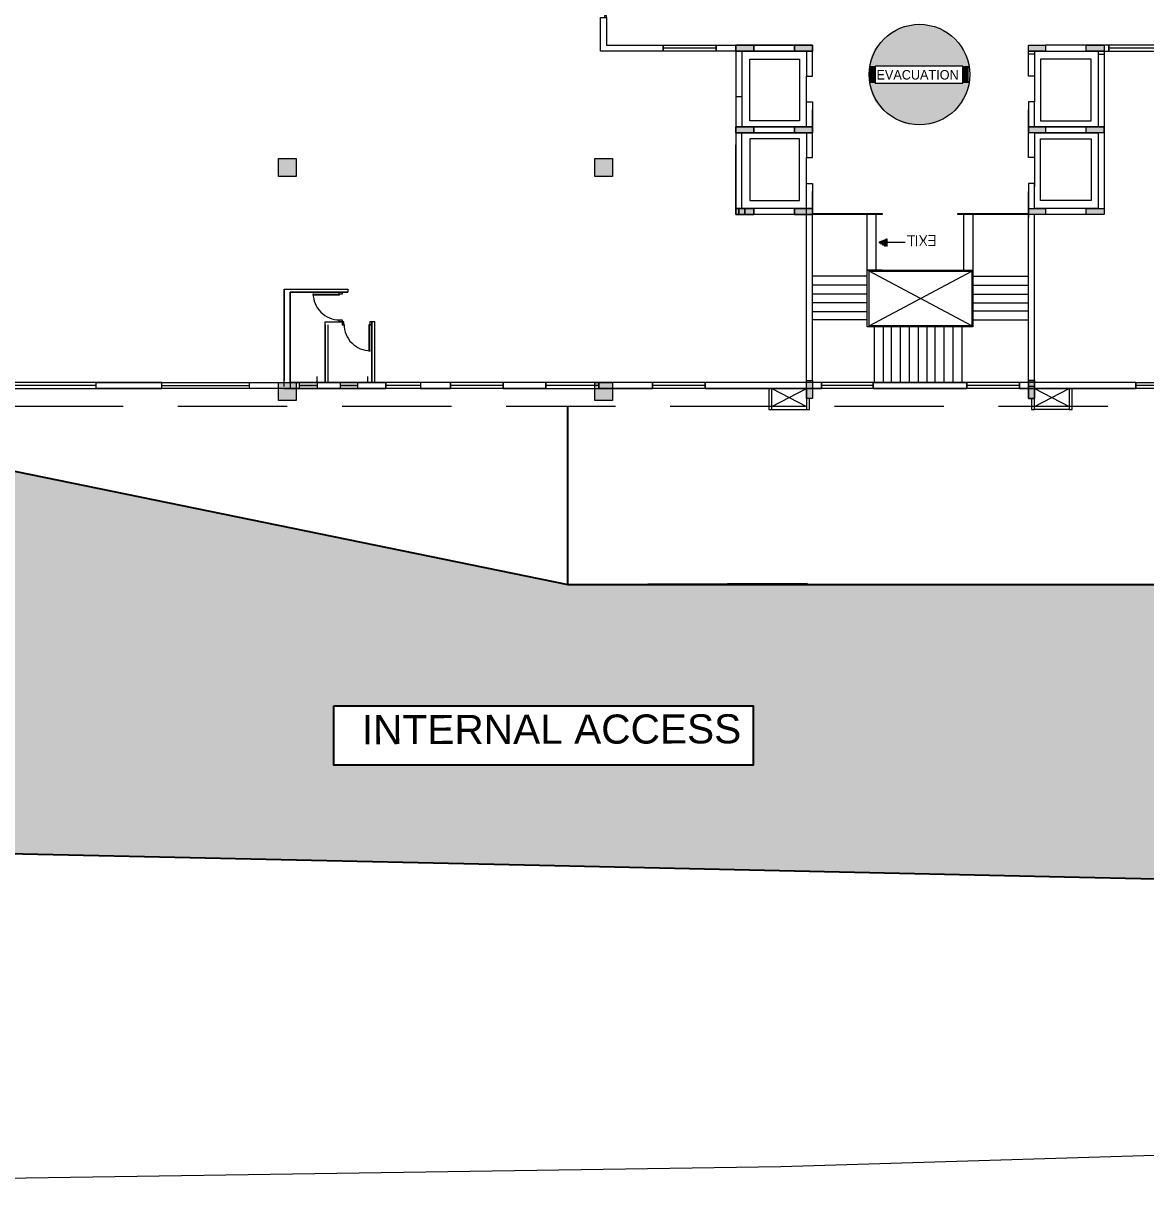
# Model space of a CAD drawing. Header units: inches. Extents: x 1969 to 240164, y 1364 to 46451.
# Drawn here: x 21421 to 25267, y 15118 to 19109 of the extents above; entities that cross this region are included whole.
import ezdxf

# ---------------------------------------------------------------- set-up
doc = ezdxf.new("R2010")
doc.units = ezdxf.units.IN
doc.header["$MEASUREMENT"] = 0
for name, color, linetype in [('PDF_0', 7, 'Continuous'), ('PDF_BOUNDARY', 7, 'Continuous'), ('PDF_earth cutting area', 7, 'Continuous'), ('PDF_INTERNAL ROAD', 7, 'Continuous'), ('PDF_TEXT', 7, 'Continuous')]:
    doc.layers.add(name, color=color, linetype=linetype)
doc.styles.add('PDF Century Gothic', font='GOTHIC.TTF')
doc.styles.add('PDF Swiss721BT-LightExtended', font='arial.ttf')

msp = doc.modelspace()

# ---------------------------------------------------------------- hatches: boundary and pattern name
at = {"true_color": 0xfecc66}
h = msp.add_hatch(color=31, dxfattribs=at)
h.dxf.hatch_style = 1
h.paths.add_polyline_path([(32163.5, 17210.6), (27387.9, 17186.8), (23287.2, 17186.8), (20308, 17796.9), (17485.6, 17796.9), (17485.6, 17149.3), (17471.9, 17149.3), (10872.7, 17149.3), (10872.7, 17009.5), (8783.9, 17045.9), (8769.5, 16603.9), (19442.2, 16685.7), (21262.4, 16266.4), (23138.7, 16225.4), (25040.3, 16183.8), (26567.4, 16150.3), (28263.9, 16122.8), (29568.6, 16110.5), (30808.1, 16133.4), (31456.2, 16146.9), (32185.9, 16164)])
h.paths.add_polyline_path([(22485.8, 16771.6), (23922.1, 16771.6), (23922.1, 16568), (22485.8, 16568)], flags=16)
h.paths.add_polyline_path([(22556.2, 16763.9), (23959.1, 16767.3), (23959.5, 16617.7), (22556.6, 16614.3)], flags=24)
at = {"layer": 'PDF_0', "transparency": 33554559}
for points in [[(24466.6, 18345.7), (24466.6, 18379.8), (24476.8, 18379.8), (24476.8, 18383.2), (24449.6, 18383.2), (24449.6, 18379.8), (24463.2, 18379.8), (24463.2, 18345.7)], [(24518.7, 18346.4), (24508.5, 18363.5), (24518.7, 18383.9), (24515.3, 18383.9), (24505.1, 18366.9), (24494.9, 18383.9), (24491.4, 18383.9), (24501.7, 18363.5), (24491.4, 18346.4), (24494.9, 18346.4), (24505.1, 18363.5), (24515.3, 18346.4)], [(24546, 18346.4), (24546, 18383.9), (24522.1, 18383.9), (24522.1, 18380.5), (24542.6, 18380.5), (24542.6, 18366.9), (24522.1, 18366.9), (24522.1, 18363.5), (24542.6, 18363.5), (24542.6, 18349.8), (24522.1, 18349.8), (24522.1, 18346.4)]]:
    msp.add_hatch(color=256, dxfattribs=at).paths.add_polyline_path(points)

# ---------------------------------------------------------------- linework, layer by layer
msp.add_line((23287.2, 17186.8), (23287.2, 17796.9))
msp.add_lwpolyline([(32163.5, 17210.6), (32185.9, 16164), (31456.2, 16146.9), (30808.1, 16133.4), (29568.6, 16110.5), (28263.9, 16122.8), (26567.4, 16150.3), (25040.3, 16183.8), (23138.7, 16225.4), (21262.4, 16266.4), (19442.2, 16685.7), (8769.5, 16603.9), (8783.9, 17045.9), (10872.7, 17009.5), (10872.7, 17149.3), (17471.9, 17149.3), (17471.9, 17796.9), (20308, 17796.9), (23287.2, 17186.8), (27387.9, 17186.8), (32163.5, 17210.6), (32185.9, 16164)])
msp.add_lwpolyline([(22485.8, 16771.6), (23922.1, 16771.6), (23922.1, 16568), (22485.8, 16568)], close=True)
at = {"layer": 'PDF_0', "lineweight": 0}
for points in [[(23795.1, 19013.8), (23614.4, 19013.8), (23399.7, 19013.8), (23399.7, 19129.7), (23420.1, 19129.7), (23420.1, 19136.6), (23413.3, 19136.6), (23413.3, 19129.7), (23420.1, 19129.7), (23420.1, 19034.3), (23614.4, 19034.3), (23795.1, 19034.3)], [(23614.4, 19013.8), (23614.4, 19034.3)], [(23795.1, 19024.1), (23614.4, 19024.1)], [(24043.9, 19013.8), (23795.1, 19013.8), (23795.1, 19034.3), (24043.9, 19034.3)], [(24125.7, 18928.6), (24125.7, 19034.3), (23863.3, 19034.3), (24125.7, 19034.3)], [(23863.3, 19034.3), (23863.3, 18734.3), (24125.7, 18734.3), (24125.7, 18812.7), (24125.7, 18734.3)], [(23883.7, 19013.8), (24105.3, 19013.8), (23883.7, 19013.8), (23883.7, 18754.8), (24105.3, 18754.8), (24105.3, 18840), (24125.7, 18840), (24125.7, 18812.7)], [(24105.3, 19013.8), (24105.3, 18928.6), (24125.7, 18928.6), (24125.7, 18972.9)], [(24865.4, 19013.8), (25141.5, 19013.8), (25322.2, 19013.8), (25380.1, 19013.8), (25380.1, 19034.3), (25383.5, 19034.3), (25383.5, 19024.1), (25380.1, 19024.1), (25380.1, 19034.3), (25322.2, 19034.3), (25141.5, 19034.3), (24923.4, 19034.3)], [(25124.5, 19034.3), (25124.5, 18734.3), (24865.4, 18734.3), (24865.4, 18812.7), (24865.4, 18734.3)], [(24865.4, 18928.6), (24865.4, 19034.3)], [(25104, 19013.8), (25104, 18754.8), (24885.9, 18754.8), (24885.9, 18840), (24865.4, 18840), (24865.4, 18812.7)], [(24885.9, 19013.8), (24885.9, 18928.6), (24865.4, 18928.6), (24865.4, 18972.9)], [(24885.9, 19003.6), (24865.4, 19003.6)], [(25104, 19003.6), (25124.5, 19003.6)], [(25141.5, 19013.8), (25141.5, 19034.3)], [(25322.2, 19024.1), (25141.5, 19024.1)], [(23863.3, 18972.9), (23863.3, 18734.3), (23863.3, 18754.8), (23863.3, 18454.8)], [(25124.5, 18972.9), (25124.5, 18734.3), (25124.5, 18754.8), (25124.5, 18454.8)], [(24105.3, 18840), (24105.3, 18928.6)], [(24885.9, 18928.6), (24885.9, 18840)], [(23883.7, 18857), (23863.3, 18857)], [(24125.7, 18649.1), (24125.7, 18754.8), (23863.3, 18754.8), (24125.7, 18754.8)], [(24105.3, 17885.6), (24105.3, 18475.3), (23883.7, 18475.3), (23883.7, 18734.3), (24105.3, 18734.3), (23883.7, 18734.3)], [(24105.3, 18734.3), (24105.3, 18649.1), (24125.7, 18649.1), (24125.7, 18693.4)], [(24865.4, 18649.1), (24865.4, 18754.8), (25124.5, 18754.8), (24865.4, 18754.8)], [(25104, 18734.3), (24885.9, 18734.3), (25104, 18734.3), (25104, 18475.3), (24885.9, 18475.3), (24885.9, 18560.5), (24865.4, 18560.5), (24865.4, 18533.2)], [(24885.9, 18734.3), (24885.9, 18649.1), (24865.4, 18649.1), (24865.4, 18693.4)], [(24125.7, 18458.2), (24364.3, 18458.2), (24364.3, 18454.8), (24125.7, 18454.8), (24125.7, 18533.2), (24125.7, 18454.8), (23863.3, 18454.8), (23863.3, 18693.4)], [(25124.5, 18693.4), (25124.5, 18454.8), (24865.4, 18454.8), (24623.4, 18454.8), (24623.4, 18458.2), (24865.4, 18458.2)], [(24105.3, 18560.5), (24105.3, 18649.1)], [(24885.9, 18649.1), (24885.9, 18550.3)], [(24105.3, 18475.3), (24105.3, 18560.5), (24125.7, 18560.5), (24125.7, 18533.2)], [(24885.9, 17865.1), (24865.4, 17865.1), (24865.4, 17885.6), (24865.4, 18444.6), (24865.4, 18533.2), (24865.4, 18444.6)], [(24125.7, 17885.6), (24125.7, 18475.3)], [(24674.5, 18454.8), (24674.5, 18263.9), (24674.5, 18069.6), (24313.2, 18069.6), (24313.2, 18263.9)], [(24313.2, 18229.8), (24313.2, 18454.8)], [(24343.9, 18263.9), (24343.9, 18454.8)], [(24643.9, 18263.9), (24643.9, 18454.8)], [(24885.9, 17885.6), (24885.9, 17824.2), (24865.4, 17824.2), (24865.4, 17885.6), (24885.9, 17885.6), (24865.4, 17885.6), (24865.4, 17824.2), (24885.9, 17824.2), (24885.9, 17885.6), (24885.9, 18454.8)], [(24354.1, 18359.4), (24381.4, 18345.7), (24381.4, 18369.6), (24354.1, 18359.4), (24442.7, 18359.4)], [(24313.2, 18243.5), (24125.7, 18243.5)], [(24364.3, 18263.9), (24313.2, 18263.9), (24674.5, 18263.9)], [(24671.1, 18073), (24320, 18260.5), (24671.1, 18260.5)], [(24320, 18073), (24320, 18260.5)], [(24674.5, 18243.5), (24865.4, 18243.5)], [(24313.2, 18212.8), (24125.7, 18212.8)], [(24674.5, 18212.8), (24865.4, 18212.8)], [(22315.7, 18199.2), (22533.9, 18199.2), (22533.9, 18188.9), (22336.2, 18188.9), (22533.9, 18188.9), (22336.2, 18188.9), (22336.2, 17858.3), (22196.4, 17858.3), (22196.4, 17878.7), (22315.7, 17878.7)], [(22315.7, 17865.1), (22315.7, 18199.2), (22315.7, 17885.6)], [(22336.2, 18188.9), (22336.2, 17878.7), (22366.8, 17878.7), (22336.2, 17878.7), (22366.8, 17878.7), (22428.2, 17878.7), (22366.8, 17878.7), (22336.2, 17878.7), (22366.8, 17878.7), (22336.2, 17878.7), (22366.8, 17878.7), (22424.8, 17878.7)], [(24313.2, 18182.1), (24125.7, 18182.1)], [(24674.5, 18182.1), (24865.4, 18182.1)], [(24313.2, 18151.4), (24125.7, 18151.4)], [(24674.5, 18151.4), (24865.4, 18151.4)], [(24674.5, 18124.2), (24865.4, 18124.2)], [(22455.5, 18076.4), (22455.5, 17878.7), (22455.5, 18086.7), (22465.7, 18086.7), (22513.4, 18086.7), (22513.4, 18076.4)], [(22455.5, 18086.7), (22513.4, 18086.7)], [(22615.7, 18086.7), (22615.7, 17878.7)], [(22625.9, 17878.7), (22625.9, 18086.7), (22615.7, 18086.7)], [(22615.7, 17878.7), (22615.7, 18086.7)], [(24313.2, 18120.8), (24125.7, 18120.8)], [(24313.2, 18093.5), (24125.7, 18093.5)], [(24674.5, 18093.5), (24865.4, 18093.5)], [(22465.7, 17878.7), (22465.7, 18076.4)], [(24337.1, 18069.6), (24337.1, 17878.7)], [(24367.8, 18069.6), (24367.8, 17878.7)], [(24395, 18069.6), (24395, 17878.7)], [(24425.7, 18069.6), (24425.7, 17878.7)], [(24456.4, 18069.6), (24456.4, 17878.7)], [(24487.1, 18069.6), (24487.1, 17878.7)], [(24517.7, 18069.6), (24517.7, 17878.7)], [(24545, 18069.6), (24545, 17878.7)], [(24575.7, 18069.6), (24575.7, 17878.7)], [(24606.4, 18069.6), (24606.4, 17878.7)], [(24637, 18069.6), (24637, 17878.7)], [(22428.2, 17882.2), (22428.2, 17899.2)], [(22602, 17882.2), (22602, 17899.2)], [(21371.5, 17858.3), (21671.5, 17858.3), (21671.5, 17878.7), (21371.5, 17878.7), (21248.8, 17878.7), (21160.2, 17878.7), (21248.8, 17878.7)], [(21671.5, 17868.5), (21371.5, 17868.5)], [(21790.8, 17878.7), (21671.5, 17878.7)], [(21671.5, 17878.7), (21790.8, 17878.7)], [(22196.4, 17858.3), (21896.4, 17858.3), (21896.4, 17878.7), (22196.4, 17878.7)], [(21896.4, 17868.5), (22196.4, 17868.5)], [(22366.8, 17858.3), (22315.7, 17858.3)], [(22366.8, 17858.3), (22315.7, 17858.3)], [(22366.8, 17858.3), (22428.2, 17858.3), (22366.8, 17858.3), (22343, 17858.3)], [(22428.2, 17878.7), (22366.8, 17878.7)], [(22366.8, 17878.7), (22366.8, 17858.3)], [(22428.2, 17878.7), (22366.8, 17878.7)], [(22428.2, 17878.7), (22366.8, 17878.7)], [(22428.2, 17878.7), (22366.8, 17878.7), (22366.8, 17858.3)], [(22428.2, 17868.5), (22366.8, 17868.5)], [(22428.2, 17868.5), (22366.8, 17868.5)], [(22428.2, 17858.3), (22366.8, 17858.3)], [(22428.2, 17858.3), (22366.8, 17858.3)], [(22428.2, 17858.3), (22366.8, 17858.3)], [(22428.2, 17858.3), (22366.8, 17858.3)], [(22424.8, 17882.2), (22424.8, 17882.2)], [(22428.2, 17878.7), (22506.6, 17878.7)], [(22506.6, 17878.7), (22428.2, 17878.7)], [(22506.6, 17878.7), (22428.2, 17878.7)], [(22455.5, 17878.7), (22428.2, 17878.7)], [(22455.5, 17878.7), (22428.2, 17878.7)], [(22455.5, 17878.7), (22428.2, 17878.7)], [(22455.5, 17878.7), (22428.2, 17878.7)], [(22455.5, 17878.7), (22428.2, 17878.7)], [(22428.2, 17878.7), (22428.2, 17878.7)], [(22428.2, 17878.7), (22428.2, 17878.7)], [(22428.2, 17878.7), (22428.2, 17878.7)], [(22428.2, 17878.7), (22428.2, 17858.3)], [(22455.5, 17878.7), (22428.2, 17878.7)], [(22455.5, 17878.7), (22428.2, 17878.7)], [(22455.5, 17878.7), (22428.2, 17878.7)], [(22455.5, 17878.7), (22428.2, 17878.7)], [(22455.5, 17878.7), (22428.2, 17878.7)], [(22428.2, 17878.7), (22428.2, 17878.7)], [(22428.2, 17878.7), (22428.2, 17878.7)], [(22428.2, 17878.7), (22428.2, 17878.7)], [(22428.2, 17878.7), (22428.2, 17858.3)], [(22506.6, 17858.3), (22428.2, 17858.3)], [(22506.6, 17858.3), (22428.2, 17858.3)], [(22506.6, 17858.3), (22428.2, 17858.3)], [(22506.6, 17858.3), (22428.2, 17858.3)], [(22506.6, 17858.3), (22428.2, 17858.3)], [(22506.6, 17858.3), (22428.2, 17858.3)], [(22506.6, 17878.7), (22465.7, 17878.7)], [(22506.6, 17878.7), (22465.7, 17878.7)], [(22506.6, 17878.7), (22465.7, 17878.7)], [(22506.6, 17878.7), (22465.7, 17878.7)], [(22506.6, 17878.7), (22465.7, 17878.7)], [(22506.6, 17878.7), (22465.7, 17878.7)], [(22506.6, 17878.7), (22465.7, 17878.7)], [(22506.6, 17878.7), (22465.7, 17878.7)], [(22506.6, 17878.7), (22465.7, 17878.7)], [(22506.6, 17878.7), (22465.7, 17878.7)], [(22506.6, 17878.7), (22506.6, 17858.3), (22568, 17858.3), (22568, 17878.7), (22506.6, 17878.7), (22506.6, 17858.3), (22568, 17858.3), (22568, 17878.7), (22571.4, 17878.7), (22568, 17878.7), (22663.4, 17878.7), (22568, 17878.7), (22619.1, 17878.7)], [(22568, 17878.7), (22506.6, 17878.7)], [(22568, 17868.5), (22506.6, 17868.5)], [(22568, 17868.5), (22506.6, 17868.5)], [(22568, 17858.3), (22506.6, 17858.3)], [(22568, 17858.3), (22506.6, 17858.3)], [(22540.7, 17878.7), (22598.6, 17878.7)], [(22615.7, 17878.7), (22568, 17878.7)], [(22615.7, 17878.7), (22568, 17878.7)], [(22615.7, 17878.7), (22568, 17878.7)], [(22615.7, 17878.7), (22568, 17878.7)], [(22615.7, 17878.7), (22568, 17878.7)], [(22568, 17878.7), (22571.4, 17878.7)], [(22568, 17878.7), (22571.4, 17878.7)], [(22663.4, 17858.3), (22568, 17858.3)], [(22663.4, 17858.3), (22568, 17858.3)], [(22598.6, 17882.2), (22598.6, 17882.2)], [(22663.4, 17878.7), (22663.4, 17858.3)], [(22663.4, 17878.7), (22663.4, 17858.3)], [(22782.7, 17878.7), (22663.4, 17878.7)], [(22782.7, 17868.5), (22663.4, 17868.5)], [(22782.7, 17858.3), (22663.4, 17858.3)], [(22885, 17878.7), (22782.7, 17878.7)], [(22885, 17878.7), (22782.7, 17878.7)], [(22885, 17878.7), (22782.7, 17878.7)], [(22885, 17878.7), (22782.7, 17878.7)], [(22885, 17878.7), (22782.7, 17878.7)], [(22885, 17878.7), (22782.7, 17878.7)], [(22885, 17878.7), (22782.7, 17878.7)], [(22782.7, 17878.7), (22782.7, 17858.3)], [(22885, 17858.3), (22782.7, 17858.3)], [(22885, 17858.3), (22782.7, 17858.3)], [(22885, 17858.3), (22782.7, 17858.3)], [(22885, 17858.3), (22885, 17878.7)], [(22885, 17878.7), (22885, 17858.3)], [(22885, 17878.7), (22885, 17858.3)], [(23065.6, 17878.7), (22885, 17878.7)], [(23065.6, 17868.5), (22885, 17868.5)], [(23065.6, 17858.3), (22885, 17858.3)], [(23212.2, 17878.7), (23065.6, 17878.7)], [(23212.2, 17878.7), (23065.6, 17878.7)], [(23212.2, 17878.7), (23065.6, 17878.7)], [(23212.2, 17878.7), (23065.6, 17878.7)], [(23212.2, 17878.7), (23065.6, 17878.7)], [(23212.2, 17878.7), (23065.6, 17878.7)], [(23212.2, 17878.7), (23065.6, 17878.7)], [(23065.6, 17858.3), (23065.6, 17878.7)], [(23065.6, 17878.7), (23065.6, 17858.3)], [(23065.6, 17858.3), (23065.6, 17878.7)], [(23212.2, 17858.3), (23065.6, 17858.3)], [(23212.2, 17858.3), (23065.6, 17858.3)], [(23212.2, 17858.3), (23065.6, 17858.3)], [(23212.2, 17858.3), (23212.2, 17878.7)], [(23212.2, 17878.7), (23212.2, 17858.3)], [(23212.2, 17858.3), (23392.9, 17858.3), (23392.9, 17878.7), (23212.2, 17878.7)], [(23212.2, 17878.7), (23212.2, 17858.3)], [(23392.9, 17868.5), (23212.2, 17868.5)], [(23399.7, 17878.7), (23392.9, 17878.7)], [(23420.1, 17858.3), (23392.9, 17858.3), (23576.9, 17858.3), (23392.9, 17858.3), (23576.9, 17858.3), (23576.9, 17878.7)], [(23576.9, 17878.7), (23392.9, 17878.7)], [(23576.9, 17878.7), (23392.9, 17878.7)], [(23576.9, 17878.7), (23392.9, 17878.7)], [(23576.9, 17878.7), (23576.9, 17858.3)], [(23576.9, 17878.7), (23576.9, 17858.3)], [(23757.6, 17878.7), (23576.9, 17878.7)], [(23757.6, 17868.5), (23576.9, 17868.5)], [(23757.6, 17858.3), (23576.9, 17858.3)], [(24156.4, 17878.7), (23757.6, 17878.7)], [(24156.4, 17878.7), (23757.6, 17878.7)], [(24156.4, 17878.7), (23757.6, 17878.7)], [(23975.8, 17858.3), (23975.8, 17786.7), (23986, 17786.7), (23986, 17858.3), (24105.3, 17796.9), (23986, 17796.9), (24105.3, 17858.3), (24156.4, 17858.3), (23757.6, 17858.3), (24156.4, 17858.3), (23757.6, 17858.3), (23757.6, 17878.7)], [(23757.6, 17878.7), (23757.6, 17858.3)], [(23757.6, 17858.3), (23757.6, 17878.7)], [(24105.3, 17858.3), (24105.3, 17786.7), (24115.5, 17786.7), (24115.5, 17824.2)], [(24156.4, 17878.7), (24125.7, 17878.7)], [(24156.4, 17878.7), (24125.7, 17878.7)], [(24156.4, 17858.3), (24156.4, 17878.7)], [(24156.4, 17878.7), (24156.4, 17858.3)], [(24156.4, 17878.7), (24156.4, 17858.3)], [(24333.7, 17878.7), (24156.4, 17878.7)], [(24333.7, 17868.5), (24156.4, 17868.5)], [(24333.7, 17858.3), (24156.4, 17858.3)], [(24333.7, 17858.3), (24333.7, 17878.7)], [(24333.7, 17878.7), (24333.7, 17858.3)], [(24333.7, 17858.3), (24333.7, 17878.7)], [(25233.6, 17878.7), (24834.7, 17878.7), (24834.7, 17858.3), (24834.7, 17878.7), (24654.1, 17878.7)], [(24834.7, 17868.5), (24654.1, 17868.5)], [(24834.7, 17858.3), (24654.1, 17858.3)], [(24875.7, 17824.2), (24875.7, 17786.7), (24885.9, 17786.7), (24885.9, 17858.3), (24834.7, 17858.3), (25233.6, 17858.3), (24834.7, 17858.3), (25233.6, 17858.3), (25233.6, 17878.7), (25233.6, 17858.3), (25233.6, 17878.7), (25414.2, 17878.7), (25414.2, 17858.3), (25414.2, 17878.7), (25414.2, 17858.3), (25233.6, 17858.3)], [(24885.9, 17858.3), (25005.2, 17796.9), (24885.9, 17796.9), (25005.2, 17858.3), (25005.2, 17786.7), (25015.4, 17786.7), (25015.4, 17858.3)], [(25414.2, 17868.5), (25233.6, 17868.5)], [(21763.5, 17796.9), (21388.5, 17796.9)], [(22325.9, 17796.9), (21951, 17796.9)], [(22888.4, 17796.9), (22513.4, 17796.9)], [(23450.8, 17796.9), (23075.9, 17796.9)], [(24013.2, 17796.9), (23638.3, 17796.9)], [(23986, 17786.7), (24105.3, 17786.7)], [(24575.7, 17796.9), (24200.7, 17796.9)], [(25138.1, 17796.9), (24763.2, 17796.9)], [(25005.2, 17786.7), (24885.9, 17786.7)], [(24108.7, 17190.2), (23287.2, 17186.8)]]:
    msp.add_lwpolyline(points, dxfattribs=at)
for points in [[(23614.4, 19013.8), (23614.4, 19034.3)], [(23795.1, 19034.3), (23795.1, 19013.8)], [(23924.6, 19013.8), (23924.6, 19034.3), (23863.3, 19034.3), (23863.3, 19013.8)], [(23863.3, 19013.8), (23863.3, 19034.3), (23924.6, 19034.3), (23924.6, 19013.8)], [(24125.7, 19013.8), (24125.7, 19034.3), (24064.4, 19034.3), (24064.4, 19013.8)], [(24064.4, 19013.8), (24064.4, 19034.3), (24125.7, 19034.3), (24125.7, 19013.8)], [(24865.4, 19013.8), (24865.4, 19034.3), (24923.4, 19034.3), (24923.4, 19013.8)], [(24865.4, 19013.8), (24865.4, 19034.3), (24923.4, 19034.3), (24923.4, 19013.8)], [(25063.1, 19013.8), (25063.1, 19034.3), (25124.5, 19034.3), (25124.5, 19013.8)], [(25141.5, 19013.8), (25141.5, 19034.3)], [(23911, 18986.6), (24081.4, 18986.6), (24081.4, 18775.2), (23911, 18775.2)], [(24640.5, 18904.8), (24640.5, 18962.7), (24340.5, 18962.7), (24340.5, 18904.8)], [(25080.2, 18986.6), (24906.3, 18986.6), (24906.3, 18775.2), (25080.2, 18775.2)], [(23924.6, 18734.3), (23924.6, 18754.8), (23863.3, 18754.8), (23863.3, 18734.3)], [(23863.3, 18734.3), (23863.3, 18754.8), (23924.6, 18754.8), (23924.6, 18734.3)], [(24125.7, 18734.3), (24125.7, 18754.8), (24064.4, 18754.8), (24064.4, 18734.3)], [(24064.4, 18734.3), (24064.4, 18754.8), (24125.7, 18754.8), (24125.7, 18734.3)], [(24865.4, 18734.3), (24865.4, 18754.8), (24923.4, 18754.8), (24923.4, 18734.3)], [(24865.4, 18734.3), (24865.4, 18754.8), (24923.4, 18754.8), (24923.4, 18734.3)], [(25063.1, 18734.3), (25063.1, 18754.8), (25124.5, 18754.8), (25124.5, 18734.3)], [(25063.1, 18734.3), (25063.1, 18754.8), (25124.5, 18754.8), (25124.5, 18734.3)], [(23911, 18502.5), (24081.4, 18502.5), (24081.4, 18713.9), (23911, 18713.9)], [(25080.2, 18502.5), (24906.3, 18502.5), (24906.3, 18713.9), (25080.2, 18713.9)], [(22356.6, 18584.3), (22295.3, 18584.3), (22295.3, 18645.7), (22356.6, 18645.7)], [(23440.6, 18584.3), (23379.2, 18584.3), (23379.2, 18645.7), (23440.6, 18645.7)], [(23924.6, 18454.8), (23924.6, 18475.3), (23863.3, 18475.3), (23863.3, 18454.8)], [(23863.3, 18454.8), (23863.3, 18475.3), (23924.6, 18475.3), (23924.6, 18454.8)], [(23873.5, 18454.8), (23873.5, 18475.3)], [(23893.9, 18475.3), (23893.9, 18454.8)], [(24125.7, 18454.8), (24125.7, 18475.3), (24064.4, 18475.3), (24064.4, 18454.8)], [(24064.4, 18454.8), (24064.4, 18475.3), (24125.7, 18475.3), (24125.7, 18454.8)], [(24865.4, 18454.8), (24865.4, 18475.3), (24923.4, 18475.3), (24923.4, 18454.8)], [(24865.4, 18454.8), (24865.4, 18475.3), (24923.4, 18475.3), (24923.4, 18454.8)], [(25063.1, 18454.8), (25063.1, 18475.3), (25124.5, 18475.3), (25124.5, 18454.8)], [(25063.1, 18454.8), (25063.1, 18475.3), (25124.5, 18475.3), (25124.5, 18454.8)], [(24354.1, 18359.4), (24354.1, 18359.4), (24354.1, 18359.4)], [(24671.1, 18260.5), (24671.1, 18073), (24320, 18073)], [(22336.2, 17878.7), (22336.2, 18188.9), (22336.2, 17878.7), (22366.8, 17878.7)], [(22503.2, 18182.1), (22503.2, 18178.7), (22414.6, 18178.7), (22414.6, 18182.1)], [(22513.4, 18188.9), (22513.4, 18182.1), (22503.2, 18182.1), (22503.2, 18188.9)], [(22336.2, 18086.7), (22336.2, 17878.7)], [(22513.4, 18093.5), (22513.4, 18086.7), (22503.2, 18086.7), (22503.2, 18093.5)], [(22520.2, 18086.7), (22513.4, 18086.7), (22513.4, 18076.4), (22520.2, 18076.4)], [(22615.7, 18086.7), (22608.9, 18086.7), (22608.9, 18076.4), (22615.7, 18076.4)], [(22608.9, 18076.4), (22605.5, 18076.4), (22605.5, 17987.8), (22608.9, 17987.8)], [(24125.7, 17824.2), (24105.3, 17824.2), (24105.3, 17885.6), (24125.7, 17885.6)], [(24885.9, 17824.2), (24865.4, 17824.2), (24865.4, 17885.6), (24885.9, 17885.6)], [(21671.5, 17878.7), (21896.4, 17878.7)], [(21790.8, 17878.7), (21671.5, 17878.7)], [(21671.5, 17858.3), (21896.4, 17858.3)], [(22356.6, 17817.4), (22295.3, 17817.4), (22295.3, 17878.7), (22356.6, 17878.7)], [(22315.7, 17858.3), (22366.8, 17858.3)], [(22366.8, 17868.5), (22428.2, 17868.5)], [(22366.8, 17868.5), (22428.2, 17868.5)], [(22428.2, 17878.7), (22506.6, 17878.7)], [(22428.2, 17858.3), (22506.6, 17858.3)], [(22428.2, 17858.3), (22506.6, 17858.3)], [(22506.6, 17878.7), (22568, 17878.7), (22571.4, 17878.7), (22568, 17878.7), (22506.6, 17878.7), (22568, 17878.7)], [(22506.6, 17868.5), (22568, 17868.5)], [(22506.6, 17868.5), (22568, 17868.5)], [(22506.6, 17858.3), (22568, 17858.3)], [(22568, 17878.7), (22663.4, 17878.7)], [(22568, 17858.3), (22663.4, 17858.3)], [(22663.4, 17878.7), (22663.4, 17858.3)], [(22782.7, 17858.3), (22885, 17858.3)], [(22782.7, 17858.3), (22885, 17858.3)], [(23065.6, 17858.3), (23212.2, 17858.3)], [(23065.6, 17858.3), (23212.2, 17858.3)], [(23440.6, 17817.4), (23379.2, 17817.4), (23379.2, 17878.7), (23440.6, 17878.7)], [(23392.9, 17858.3), (23392.9, 17878.7)], [(24333.7, 17878.7), (24654.1, 17878.7)], [(24333.7, 17878.7), (24654.1, 17878.7)], [(24333.7, 17878.7), (24337.1, 17878.7)], [(24333.7, 17858.3), (24654.1, 17858.3)], [(24333.7, 17858.3), (24654.1, 17858.3)], [(24654.1, 17858.3), (24654.1, 17878.7)]]:
    msp.add_lwpolyline(points, close=True, dxfattribs=at)
at = {"layer": 'PDF_0', "color": 114, "lineweight": 0, "true_color": 0x139b48}
for points in [[(24364.3, 18362.8), (24378, 18345.7), (24364.3, 18362.8), (24378, 18345.7), (24364.3, 18362.8), (24378, 18345.7), (24360.9, 18362.8), (24378, 18345.7), (24360.9, 18362.8), (24378, 18345.7), (24360.9, 18362.8), (24374.6, 18345.7), (24360.9, 18362.8), (24374.6, 18349.1), (24360.9, 18362.8), (24374.6, 18349.1), (24360.9, 18359.4), (24374.6, 18349.1), (24360.9, 18359.4), (24374.6, 18349.1)], [(24381.4, 18345.7), (24364.3, 18362.8), (24381.4, 18345.7), (24364.3, 18362.8), (24381.4, 18345.7), (24364.3, 18362.8), (24381.4, 18345.7), (24364.3, 18362.8), (24381.4, 18345.7), (24364.3, 18362.8), (24381.4, 18345.7), (24364.3, 18362.8), (24381.4, 18345.7), (24364.3, 18362.8), (24381.4, 18345.7), (24364.3, 18362.8), (24381.4, 18345.7), (24364.3, 18362.8), (24381.4, 18345.7), (24364.3, 18362.8), (24381.4, 18349.1), (24364.3, 18362.8), (24381.4, 18349.1), (24364.3, 18362.8), (24381.4, 18349.1)], [(24367.8, 18362.8), (24381.4, 18352.6), (24367.8, 18362.8), (24381.4, 18352.6), (24367.8, 18362.8), (24381.4, 18352.6)], [(24371.2, 18366.2), (24381.4, 18359.4), (24371.2, 18366.2), (24381.4, 18359.4), (24371.2, 18366.2), (24381.4, 18359.4)], [(24378, 18369.6), (24381.4, 18369.6), (24378, 18369.6), (24381.4, 18369.6), (24378, 18369.6), (24381.4, 18366.2), (24378, 18369.6), (24381.4, 18366.2), (24378, 18369.6), (24381.4, 18366.2), (24378, 18369.6), (24381.4, 18366.2), (24378, 18369.6), (24381.4, 18366.2), (24378, 18369.6), (24381.4, 18366.2), (24378, 18369.6), (24381.4, 18366.2), (24378, 18369.6), (24381.4, 18366.2), (24378, 18369.6), (24381.4, 18366.2), (24378, 18369.6), (24381.4, 18366.2), (24378, 18369.6), (24381.4, 18362.8), (24378, 18369.6), (24381.4, 18362.8), (24378, 18369.6), (24381.4, 18362.8), (24374.6, 18369.6), (24381.4, 18362.8), (24374.6, 18369.6), (24381.4, 18362.8), (24374.6, 18369.6), (24381.4, 18362.8), (24374.6, 18369.6), (24381.4, 18362.8), (24374.6, 18366.2), (24381.4, 18362.8), (24374.6, 18366.2), (24381.4, 18362.8), (24374.6, 18366.2), (24381.4, 18362.8)], [(24381.4, 18369.6), (24381.4, 18369.6)], [(24354.1, 18359.4), (24357.5, 18356), (24354.1, 18359.4), (24357.5, 18356), (24354.1, 18359.4), (24357.5, 18356), (24354.1, 18359.4), (24354.1, 18356)], [(24354.1, 18359.4), (24354.1, 18359.4)], [(24357.5, 18359.4), (24367.8, 18352.6), (24357.5, 18359.4), (24367.8, 18352.6), (24357.5, 18359.4), (24367.8, 18352.6), (24357.5, 18359.4), (24364.3, 18352.6), (24357.5, 18359.4), (24364.3, 18352.6), (24357.5, 18359.4), (24364.3, 18352.6), (24357.5, 18359.4), (24364.3, 18352.6), (24357.5, 18359.4), (24364.3, 18352.6)]]:
    msp.add_lwpolyline(points, dxfattribs=at)
for points in [[(24367.8, 18366.2), (24381.4, 18352.6), (24367.8, 18366.2), (24381.4, 18352.6), (24367.8, 18366.2), (24381.4, 18352.6), (24367.8, 18366.2), (24381.4, 18352.6), (24367.8, 18366.2), (24381.4, 18352.6)], [(24367.8, 18362.8), (24381.4, 18349.1), (24367.8, 18362.8), (24381.4, 18349.1), (24367.8, 18362.8), (24381.4, 18349.1), (24367.8, 18362.8), (24381.4, 18349.1), (24367.8, 18362.8), (24381.4, 18349.1), (24367.8, 18362.8), (24381.4, 18349.1), (24367.8, 18362.8), (24381.4, 18349.1)], [(24371.2, 18366.2), (24381.4, 18356), (24371.2, 18366.2), (24381.4, 18356), (24371.2, 18366.2), (24381.4, 18356), (24371.2, 18366.2), (24381.4, 18356), (24371.2, 18366.2), (24381.4, 18356), (24371.2, 18366.2), (24381.4, 18356), (24371.2, 18366.2), (24381.4, 18356), (24371.2, 18366.2), (24381.4, 18356), (24371.2, 18366.2), (24381.4, 18356), (24371.2, 18366.2), (24381.4, 18356), (24371.2, 18366.2), (24381.4, 18352.6), (24371.2, 18366.2), (24381.4, 18352.6)], [(24374.6, 18366.2), (24381.4, 18359.4), (24374.6, 18366.2), (24381.4, 18359.4), (24374.6, 18366.2), (24381.4, 18359.4), (24374.6, 18366.2), (24381.4, 18359.4), (24374.6, 18366.2), (24381.4, 18359.4), (24374.6, 18366.2), (24381.4, 18359.4), (24374.6, 18366.2), (24381.4, 18359.4)], [(24357.5, 18359.4), (24360.9, 18352.6), (24357.5, 18359.4), (24360.9, 18356), (24357.5, 18359.4), (24360.9, 18356), (24357.5, 18359.4), (24360.9, 18356), (24357.5, 18359.4), (24360.9, 18356), (24357.5, 18359.4), (24357.5, 18356), (24357.5, 18359.4), (24357.5, 18356)], [(24360.9, 18359.4), (24371.2, 18349.1), (24360.9, 18359.4), (24371.2, 18349.1), (24360.9, 18359.4), (24371.2, 18349.1), (24360.9, 18359.4), (24371.2, 18349.1), (24360.9, 18359.4), (24371.2, 18349.1), (24360.9, 18359.4), (24367.8, 18349.1), (24360.9, 18359.4), (24367.8, 18352.6)]]:
    msp.add_lwpolyline(points, close=True, dxfattribs=at)
at = {"layer": 'PDF_0', "lineweight": 0}
msp.add_circle((24492.2, 18933.7), 172.1, dxfattribs=at)
for centre in [(22504.9, 18183.8), (22610.6, 18078.2)]:
    msp.add_arc(centre, 90.3, 179.9995, 270.0005, dxfattribs=at)
at = {"layer": 'PDF_0', "color": 114, "true_color": 0x139b48, "transparency": 33554559}
for points in [[(24412.1, 19088.8), (24592.7, 19071.8), (24384.8, 19071.8)], [(24442.7, 19099.1), (24565.5, 19088.8), (24412.1, 19088.8)], [(24565.5, 19088.8), (24412.1, 19088.8), (24592.7, 19071.8)], [(24473.4, 19105.9), (24538.2, 19099.1), (24442.7, 19099.1)], [(24538.2, 19099.1), (24442.7, 19099.1), (24565.5, 19088.8)], [(24504.1, 19105.9), (24473.4, 19105.9), (24538.2, 19099.1)], [(24360.9, 19047.9), (24637, 19024.1), (24340.5, 19024.1)], [(24384.8, 19071.8), (24616.6, 19047.9), (24360.9, 19047.9)], [(24616.6, 19047.9), (24360.9, 19047.9), (24637, 19024.1)], [(24592.7, 19071.8), (24384.8, 19071.8), (24616.6, 19047.9)], [(24340.5, 19024.1), (24650.7, 18996.8), (24326.8, 18996.8)], [(24637, 19024.1), (24340.5, 19024.1), (24650.7, 18996.8)], [(24320, 18962.7), (24340.5, 18932), (24316.6, 18932)], [(24326.8, 18996.8), (24660.9, 18966.1), (24320, 18966.1)], [(24660.9, 18966.1), (24320, 18966.1), (24660.9, 18962.7)], [(24320, 18966.1), (24660.9, 18962.7), (24320, 18962.7)], [(24340.5, 18962.7), (24320, 18962.7), (24340.5, 18932)], [(24650.7, 18996.8), (24326.8, 18996.8), (24660.9, 18966.1)], [(24660.9, 18962.7), (24640.5, 18962.7), (24660.9, 18932)], [(24640.5, 18962.7), (24660.9, 18932), (24640.5, 18932)], [(24340.5, 18932), (24316.6, 18932), (24340.5, 18904.8)], [(24316.6, 18932), (24340.5, 18904.8), (24320, 18904.8)], [(24660.9, 18932), (24640.5, 18932), (24660.9, 18904.8)], [(24640.5, 18932), (24660.9, 18904.8), (24640.5, 18904.8)], [(24660.9, 18904.8), (24320, 18904.8), (24660.9, 18901.4)], [(24320, 18904.8), (24660.9, 18901.4), (24320, 18901.4)], [(24660.9, 18901.4), (24320, 18901.4), (24650.7, 18870.7)], [(24320, 18901.4), (24650.7, 18870.7), (24326.8, 18870.7)], [(24650.7, 18870.7), (24326.8, 18870.7), (24637, 18840)], [(24326.8, 18870.7), (24637, 18840), (24340.5, 18840)], [(24637, 18840), (24340.5, 18840), (24616.6, 18816.1)], [(24340.5, 18840), (24616.6, 18816.1), (24360.9, 18816.1)], [(24616.6, 18816.1), (24360.9, 18816.1), (24592.7, 18795.7)], [(24360.9, 18816.1), (24592.7, 18795.7), (24384.8, 18795.7)], [(24592.7, 18795.7), (24384.8, 18795.7), (24565.5, 18778.6)], [(24384.8, 18795.7), (24565.5, 18778.6), (24412.1, 18778.6)], [(24565.5, 18778.6), (24412.1, 18778.6), (24538.2, 18765)], [(24412.1, 18778.6), (24538.2, 18765), (24442.7, 18765)], [(24538.2, 18765), (24442.7, 18765), (24504.1, 18761.6)], [(24442.7, 18765), (24504.1, 18761.6), (24473.4, 18761.6)]]:
    msp.add_solid(points, dxfattribs=at)
at = {"layer": 'PDF_0', "transparency": 33554559}
for points in [[(23924.6, 19034.3), (23863.3, 19034.3), (23924.6, 19013.8)], [(23863.3, 19034.3), (23924.6, 19013.8), (23863.3, 19013.8)], [(23924.6, 19034.3), (23863.3, 19034.3), (23924.6, 19013.8)], [(23863.3, 19034.3), (23924.6, 19013.8), (23863.3, 19013.8)], [(24125.7, 19034.3), (24064.4, 19034.3), (24125.7, 19013.8)], [(24064.4, 19034.3), (24125.7, 19013.8), (24064.4, 19013.8)], [(24125.7, 19034.3), (24064.4, 19034.3), (24125.7, 19013.8)], [(24064.4, 19034.3), (24125.7, 19013.8), (24064.4, 19013.8)], [(24923.4, 19034.3), (24865.4, 19034.3), (24923.4, 19013.8)], [(24865.4, 19034.3), (24923.4, 19013.8), (24865.4, 19013.8)], [(24923.4, 19034.3), (24865.4, 19034.3), (24923.4, 19013.8)], [(24865.4, 19034.3), (24923.4, 19013.8), (24865.4, 19013.8)], [(25124.5, 19034.3), (25063.1, 19034.3), (25124.5, 19013.8)], [(25063.1, 19034.3), (25124.5, 19013.8), (25063.1, 19013.8)], [(23924.6, 18754.8), (23863.3, 18754.8), (23924.6, 18734.3)], [(23863.3, 18754.8), (23924.6, 18734.3), (23863.3, 18734.3)], [(23924.6, 18754.8), (23863.3, 18754.8), (23924.6, 18734.3)], [(23863.3, 18754.8), (23924.6, 18734.3), (23863.3, 18734.3)], [(24125.7, 18754.8), (24064.4, 18754.8), (24125.7, 18734.3)], [(24064.4, 18754.8), (24125.7, 18734.3), (24064.4, 18734.3)], [(24125.7, 18754.8), (24064.4, 18754.8), (24125.7, 18734.3)], [(24064.4, 18754.8), (24125.7, 18734.3), (24064.4, 18734.3)], [(24923.4, 18754.8), (24865.4, 18754.8), (24923.4, 18734.3)], [(24865.4, 18754.8), (24923.4, 18734.3), (24865.4, 18734.3)], [(24923.4, 18754.8), (24865.4, 18754.8), (24923.4, 18734.3)], [(24865.4, 18754.8), (24923.4, 18734.3), (24865.4, 18734.3)], [(25124.5, 18754.8), (25063.1, 18754.8), (25124.5, 18734.3)], [(25063.1, 18754.8), (25124.5, 18734.3), (25063.1, 18734.3)], [(25124.5, 18754.8), (25063.1, 18754.8), (25124.5, 18734.3)], [(25063.1, 18754.8), (25124.5, 18734.3), (25063.1, 18734.3)], [(22356.6, 18645.7), (22295.3, 18645.7), (22356.6, 18584.3)], [(22295.3, 18645.7), (22356.6, 18584.3), (22295.3, 18584.3)], [(23440.6, 18645.7), (23379.2, 18645.7), (23440.6, 18584.3)], [(23379.2, 18645.7), (23440.6, 18584.3), (23379.2, 18584.3)], [(23924.6, 18475.3), (23863.3, 18475.3), (23924.6, 18454.8)], [(23863.3, 18475.3), (23924.6, 18454.8), (23863.3, 18454.8)], [(23924.6, 18475.3), (23863.3, 18475.3), (23924.6, 18454.8)], [(23863.3, 18475.3), (23924.6, 18454.8), (23863.3, 18454.8)], [(24125.7, 18475.3), (24064.4, 18475.3), (24125.7, 18454.8)], [(24064.4, 18475.3), (24125.7, 18454.8), (24064.4, 18454.8)], [(24125.7, 18475.3), (24064.4, 18475.3), (24125.7, 18454.8)], [(24064.4, 18475.3), (24125.7, 18454.8), (24064.4, 18454.8)], [(24923.4, 18475.3), (24865.4, 18475.3), (24923.4, 18454.8)], [(24865.4, 18475.3), (24923.4, 18454.8), (24865.4, 18454.8)], [(24923.4, 18475.3), (24865.4, 18475.3), (24923.4, 18454.8)], [(24865.4, 18475.3), (24923.4, 18454.8), (24865.4, 18454.8)], [(25124.5, 18475.3), (25063.1, 18475.3), (25124.5, 18454.8)], [(25063.1, 18475.3), (25124.5, 18454.8), (25063.1, 18454.8)], [(25124.5, 18475.3), (25063.1, 18475.3), (25124.5, 18454.8)], [(25063.1, 18475.3), (25124.5, 18454.8), (25063.1, 18454.8)], [(24125.7, 17885.6), (24105.3, 17885.6), (24125.7, 17824.2)], [(24105.3, 17885.6), (24125.7, 17824.2), (24105.3, 17824.2)], [(24885.9, 17885.6), (24865.4, 17885.6), (24885.9, 17824.2)], [(24865.4, 17885.6), (24885.9, 17824.2), (24865.4, 17824.2)], [(24885.9, 17885.6), (24865.4, 17885.6), (24885.9, 17824.2)], [(24865.4, 17885.6), (24885.9, 17824.2), (24865.4, 17824.2)], [(24885.9, 17885.6), (24865.4, 17885.6), (24885.9, 17824.2)], [(24865.4, 17885.6), (24885.9, 17824.2), (24865.4, 17824.2)], [(22356.6, 17878.7), (22295.3, 17878.7), (22356.6, 17817.4)], [(22295.3, 17878.7), (22356.6, 17817.4), (22295.3, 17817.4)], [(23440.6, 17878.7), (23379.2, 17878.7), (23440.6, 17817.4)], [(23379.2, 17878.7), (23440.6, 17817.4), (23379.2, 17817.4)]]:
    msp.add_solid(points, dxfattribs=at)
at = {"layer": 'PDF_0', "lineweight": 0, "transparency": 33554559}
msp.add_solid([(24483.7, 18345.7), (24483.7, 18383.2), (24480.2, 18345.7), (24480.2, 18383.2)], dxfattribs=at)
at = {"layer": 'PDF_BOUNDARY', "lineweight": 0}
msp.add_lwpolyline([(58141.3, 26778.9), (58328.7, 27784.5), (58141.3, 26778.9), (58090.1, 25981.2), (58011.7, 25275.6), (57834.5, 22743), (57974.2, 20404.6), (57261.8, 20080.8), (57002.8, 19985.3), (52510.1, 18165.1), (43231.6, 21560.2), (38698, 25657.4), (38176.4, 20186.4), (37740.1, 15608.5), (29065, 15346.1), (24016.7, 15192.7), (18995.6, 15117.7), (19442.2, 16685.7), (8769.5, 16603.9), (8824, 18274.2), (8909.3, 20326.2), (8950.2, 20946.6), (9079.7, 21601.1), (9083.1, 21624.9)], dxfattribs=at)
at = {"layer": 'PDF_earth cutting area', "lineweight": 0}
msp.add_lwpolyline([(33574.7, 16235.7), (32122.6, 16160.8), (29664.9, 16109.6), (27493.5, 16130.1), (21262.4, 16266.4), (19442.2, 16685.7)], dxfattribs=at)
at = {"layer": 'PDF_INTERNAL ROAD', "lineweight": 0}
msp.add_lwpolyline([(24214.4, 17186.8), (27387.9, 17186.8), (27387.9, 17595.8)], dxfattribs=at)

# ---------------------------------------------------------------- texts
at = {"layer": 'PDF_TEXT', "insert": (24344.9, 18932.7), "char_height": 32.38, "attachment_point": 4, "style": 'PDF Century Gothic'}
msp.add_mtext('EVACUATION', dxfattribs=at)
at = {"layer": 'PDF_TEXT', "insert": (22581.3, 16689.1), "char_height": 99.699, "attachment_point": 4, "rotation": 0.139, "style": 'PDF Swiss721BT-LightExtended'}
msp.add_mtext('INTERNAL ACCESS', dxfattribs=at)

doc.saveas('drawing.dxf')
